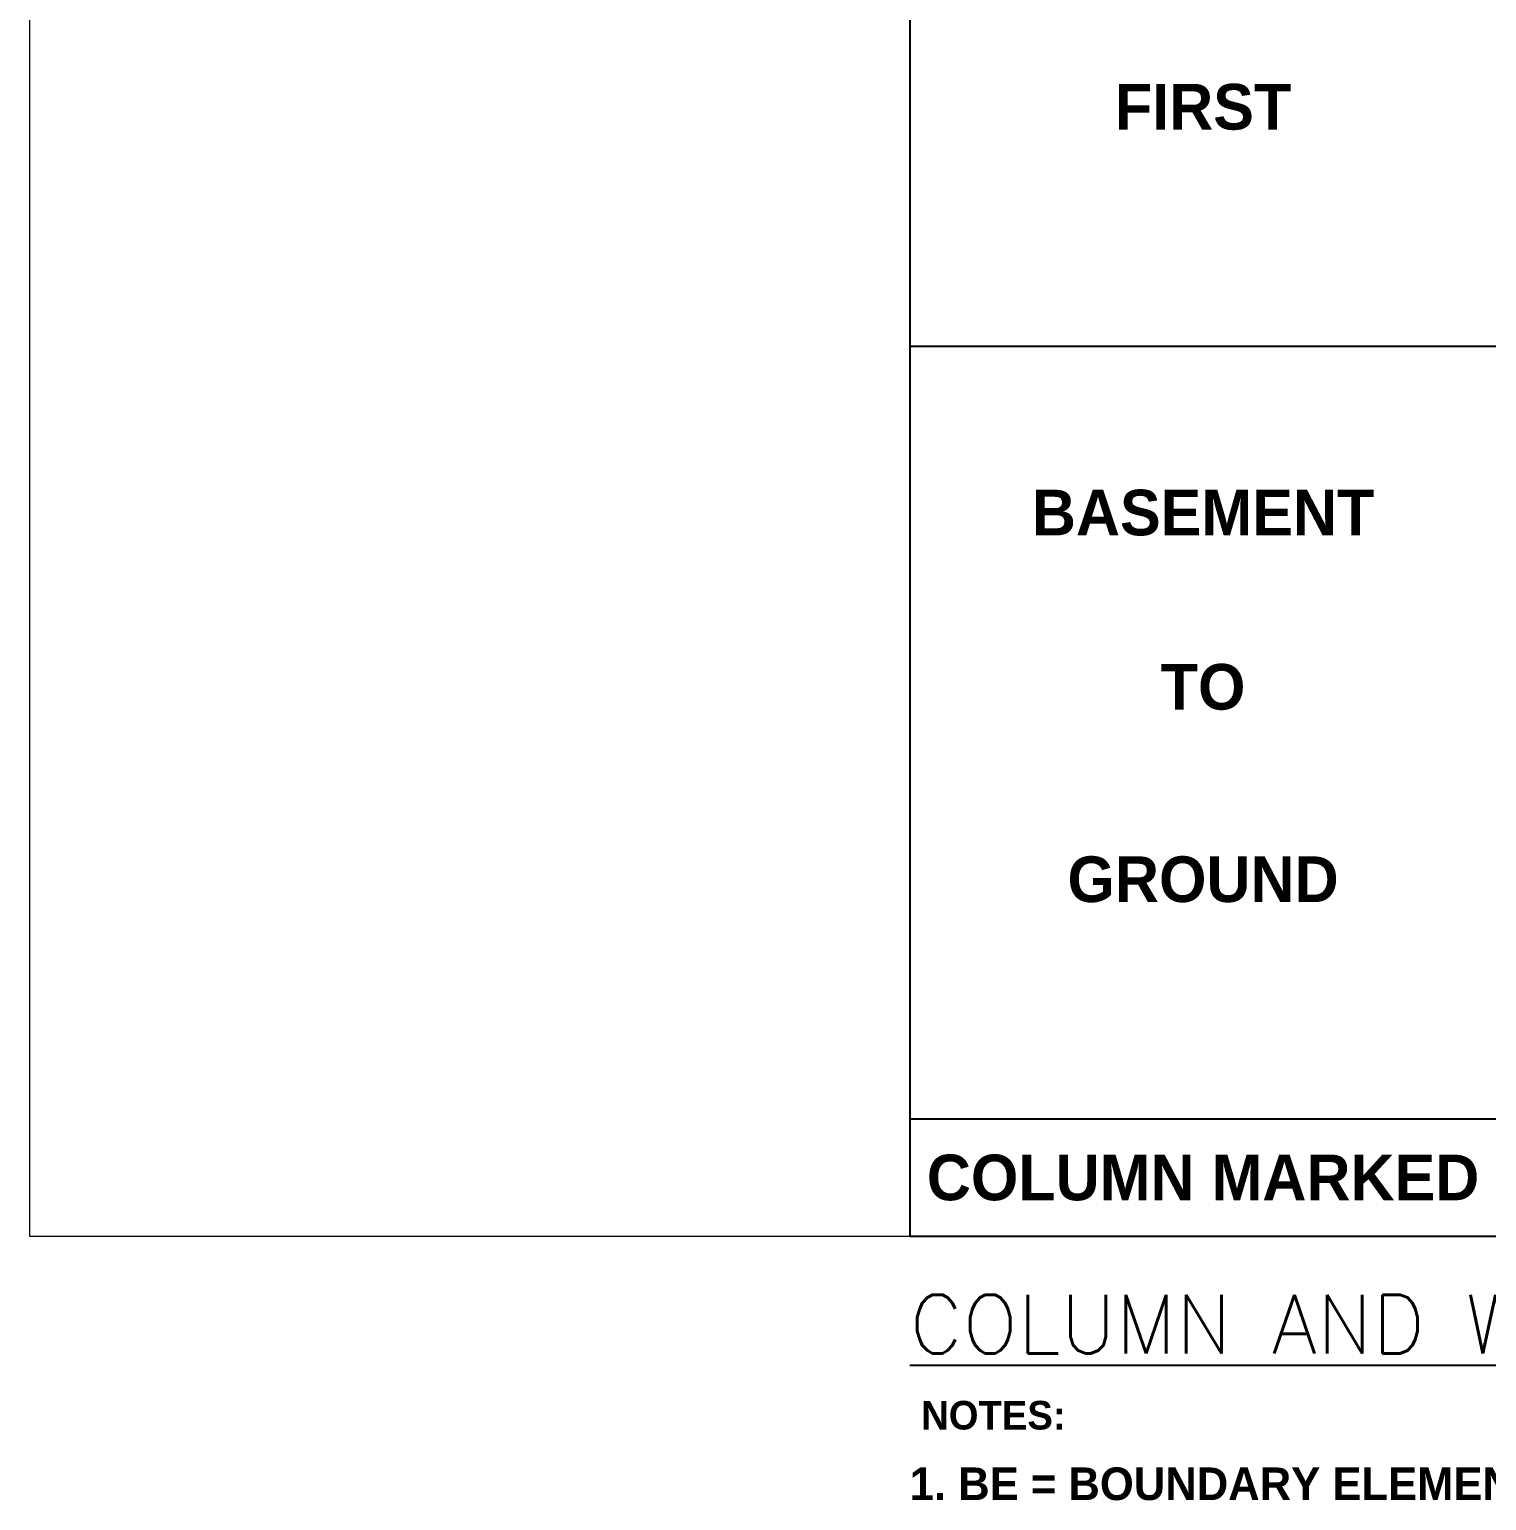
# Model space of a CAD drawing. Header units: millimetres. Extents: x -28707963 to -28231469, y 696001 to 896471.
# Drawn here: x -28341539 to -28330361, y 786768 to 798052 of the extents above; entities that cross this region are included whole.
import ezdxf
from ezdxf.enums import TextEntityAlignment as Align
from ezdxf.lldxf.tags import DXFTag

# ---------------------------------------------------------------- set-up
doc = ezdxf.new("R2010")
doc.units = ezdxf.units.MM
doc.header["$MEASUREMENT"] = 0
doc.layers.get('0').update_dxf_attribs({"lineweight": 5})
for name, color, linetype in [('15 TITLE', 6, 'Continuous'), ('22 TABLE FRAME', 5, 'Continuous'), ('SUB TITLE', 3, 'Continuous'), ('TEXT', 4, 'Continuous')]:
    doc.layers.add(name, color=color, linetype=linetype)
doc.styles.add('adani bold', font='')
doc.styles.add('ROMAND', font='simplex.shx', dxfattribs={"width": 0.85})
doc.styles.get('adani bold').set_extended_font_data('Adani Bold', bold=True)
tags = doc.linetypes.add('CENTER', pattern=[50.8, 31.75, -6.35, 6.35, -6.35]).pattern_tags.tags
tags[10:11] = [DXFTag(74, 4), DXFTag(75, 0), DXFTag(340, '0'), DXFTag(46, 1.0), DXFTag(50, 0.0), DXFTag(44, 0.0), DXFTag(45, 0.0)]
tags[8:9] = [DXFTag(74, 4), DXFTag(75, 0), DXFTag(340, '0'), DXFTag(46, 1.0), DXFTag(50, 0.0), DXFTag(44, 0.0), DXFTag(45, 0.0)]
tags[6:7] = [DXFTag(74, 4), DXFTag(75, 0), DXFTag(340, '0'), DXFTag(46, 1.0), DXFTag(50, 0.0), DXFTag(44, 0.0), DXFTag(45, 0.0)]
tags[4:5] = [DXFTag(74, 4), DXFTag(75, 0), DXFTag(340, '0'), DXFTag(46, 1.0), DXFTag(50, 0.0), DXFTag(44, 0.0), DXFTag(45, 0.0)]

msp = doc.modelspace()

# ---------------------------------------------------------------- linework, layer by layer
msp.add_lwpolyline([(-28341538.8, 788796.2), (-28242181.2, 788796.2), (-28242181.2, 874671.2), (-28341538.8, 874671.2)], close=True)
at = {"layer": '22 TABLE FRAME', "color": 5, "linetype": 'Continuous'}
for p, q in [((-28334786.1, 863421.2), (-28334786.1, 788796.2)), ((-28334786.1, 795621.2), (-28245536.1, 795621.2)), ((-28334786.1, 789696.2), (-28245536.1, 789696.2)), ((-28334786.1, 788796.2), (-28245536.1, 788796.2)), ((-28334786.1, 788796.2), (-28245536.1, 788796.2))]:
    msp.add_line(p, q, dxfattribs=at)

# ---------------------------------------------------------------- texts
at = {"layer": '15 TITLE', "color": 6, "linetype": 'CENTER', "ltscale": 0.05, "style": 'ROMAND'}
msp.add_text('%%uCOLUMN AND WALL SCHEDULE', height=450, dxfattribs=at).set_placement((-28334786.1, 787896.2))
at = {"layer": 'SUB TITLE', "style": 'adani bold'}
for s, p in [('FIRST', (-28332536.1, 797458.7)), ('BASEMENT', (-28332536.1, 794346.2)), ('TO', (-28332536.1, 793009.6)), ('GROUND', (-28332536.1, 791533.7)), ('COLUMN MARKED', (-28332536.1, 789246.2))]:
    msp.add_text(s, height=350, dxfattribs=at).set_placement(p, align=Align.MIDDLE_CENTER)
at = {"layer": 'TEXT', "style": 'adani bold'}
for s, height, p in [('NOTES: ', 219.38, (-28334698.8, 787312.9)), ('1. BE = BOUNDARY ELEMENT AS PER IS 456 + IS 13920 - 2016. PROVIDE CONFINING REINFORCEMENT ACROSS ENTIRE HEIGHT OF WALL IN THE BOUNDARY ELEMENT', 250, (-28334786.1, 786771.8))]:
    msp.add_text(s, height=height, dxfattribs=at).set_placement(p)

doc.saveas('drawing.dxf')
